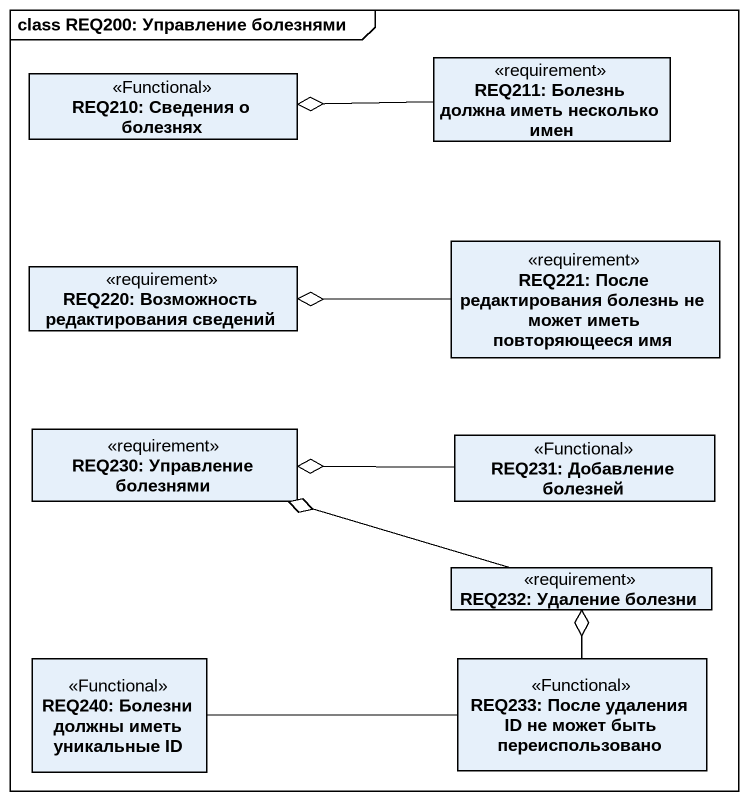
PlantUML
@startuml
mainframe class REQ200: Управление болезнями
hide circle
hide empty members
class "REQ210: Сведения о болезнях" as REQ210_Сведения_о_болезнях <<Functional>>
class "REQ211: Болезнь должна иметь несколько имен" as REQ211_Болезнь_должна_иметь <<requirement>>
class "REQ221: После редактирования болезнь не может иметь повторяющееся имя" as REQ221_После_редактирования <<requirement>>
class "REQ220: Возможность редактирования сведений" as REQ220_Возможность <<requirement>>
class "REQ230: Управление болезнями" as REQ230_Управление_болезнями <<requirement>>
class "REQ231: Добавление болезней" as REQ231_Добавление_болезней <<Functional>>
class "REQ232: Удаление болезни" as REQ232_Удаление_болезни <<requirement>>
class "REQ240: Болезни должны иметь уникальные ID" as REQ240_Болезни_должны_иметь <<Functional>>
class "REQ233: После удаления ID не может быть переиспользовано" as REQ233_После_удаления_ID_не <<Functional>>
REQ211_Болезнь_должна_иметь -left-o REQ210_Сведения_о_болезнях
REQ221_После_редактирования -left-o REQ220_Возможность
REQ231_Добавление_болезней -left-o REQ230_Управление_болезнями
REQ232_Удаление_болезни -left-o REQ230_Управление_болезнями
REQ233_После_удаления_ID_не -up-o REQ232_Удаление_болезни
REQ233_После_удаления_ID_не -left- REQ240_Болезни_должны_иметь
@enduml
